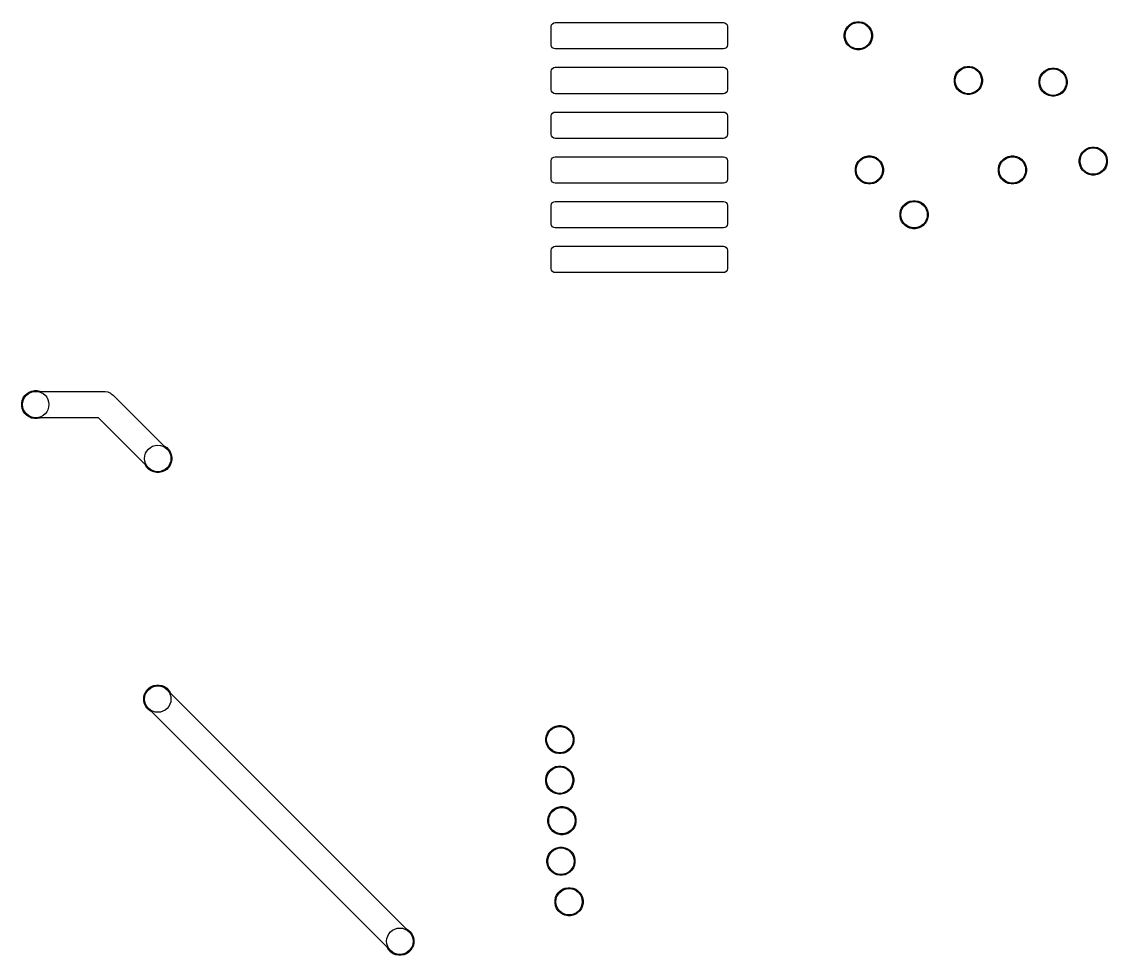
# Model space of a CAD drawing. Extents: x 40 to 257, y -149 to -40.
# Drawn here: x 190.8 to 252.4, y -148.8 to -95.8 of the extents above; entities that cross this region are included whole.
import ezdxf

# ---------------------------------------------------------------- set-up
doc = ezdxf.new("R2010")
doc.units = 0
doc.layers.add('BLACK', color=7, linetype='CONTINUOUS')

msp = doc.modelspace()

# ---------------------------------------------------------------- linework, layer by layer
at = {"layer": 'BLACK', "linetype": 'CONTINUOUS'}
for p, q in [((220.84, -96.085), (220.857127, -95.998896)), ((220.84, -97.135), (220.84, -96.085)), ((220.857127, -95.998896), (220.905901, -95.925901)), ((220.905901, -95.925901), (220.978896, -95.877127)), ((220.978896, -95.877127), (221.065, -95.86)), ((221.065, -95.86), (230.615, -95.86)), ((230.615, -95.86), (230.701104, -95.877127)), ((230.701104, -95.877127), (230.774099, -95.925901)), ((230.774099, -95.925901), (230.822873, -95.998896)), ((230.822873, -95.998896), (230.84, -96.085)), ((230.84, -96.085), (230.84, -97.135)), ((237.574463, -96.232883), (237.661592, -96.102485)), ((237.661592, -96.102485), (237.772485, -95.991592)), ((237.772485, -95.991592), (237.902883, -95.904463)), ((237.902883, -95.904463), (238.047772, -95.844448)), ((238.047772, -95.844448), (238.201586, -95.813852)), ((238.201586, -95.813852), (238.358414, -95.813852)), ((238.358414, -95.813852), (238.512228, -95.844448)), ((238.512228, -95.844448), (238.657117, -95.904463)), ((238.657117, -95.904463), (238.787515, -95.991592)), ((238.787515, -95.991592), (238.898408, -96.102485)), ((238.898408, -96.102485), (238.985537, -96.232883)), ((237.483852, -96.531586), (237.514448, -96.377772)), ((237.483852, -96.688414), (237.483852, -96.531586)), ((237.514448, -96.842228), (237.483852, -96.688414)), ((237.514448, -96.377772), (237.574463, -96.232883)), ((238.985537, -96.232883), (239.045552, -96.377772)), ((239.045552, -96.377772), (239.076148, -96.531586)), ((239.076148, -96.688414), (239.045552, -96.842228)), ((239.076148, -96.531586), (239.076148, -96.688414)), ((220.857127, -97.221104), (220.84, -97.135)), ((220.905901, -97.294099), (220.857127, -97.221104)), ((220.978896, -97.342873), (220.905901, -97.294099)), ((221.065, -97.36), (220.978896, -97.342873)), ((230.615, -97.36), (221.065, -97.36)), ((230.701104, -97.342873), (230.615, -97.36)), ((230.774099, -97.294099), (230.701104, -97.342873)), ((230.822873, -97.221104), (230.774099, -97.294099)), ((230.84, -97.135), (230.822873, -97.221104)), ((237.574463, -96.987117), (237.514448, -96.842228)), ((237.661592, -97.117515), (237.574463, -96.987117)), ((237.772485, -97.228408), (237.661592, -97.117515)), ((237.902883, -97.315537), (237.772485, -97.228408)), ((238.047772, -97.375552), (237.902883, -97.315537)), ((238.201586, -97.406148), (238.047772, -97.375552)), ((238.358414, -97.406148), (238.201586, -97.406148)), ((238.512228, -97.375552), (238.358414, -97.406148)), ((238.657117, -97.315537), (238.512228, -97.375552)), ((238.787515, -97.228408), (238.657117, -97.315537)), ((238.898408, -97.117515), (238.787515, -97.228408)), ((238.985537, -96.987117), (238.898408, -97.117515)), ((239.045552, -96.842228), (238.985537, -96.987117)), ((220.84, -98.625), (220.857127, -98.538896)), ((220.84, -99.675), (220.84, -98.625)), ((220.857127, -98.538896), (220.905901, -98.465901)), ((220.905901, -98.465901), (220.978896, -98.417127)), ((220.978896, -98.417127), (221.065, -98.4)), ((221.065, -98.4), (230.615, -98.4)), ((230.615, -98.4), (230.701104, -98.417127)), ((230.701104, -98.417127), (230.774099, -98.465901)), ((230.774099, -98.465901), (230.822873, -98.538896)), ((230.822873, -98.538896), (230.84, -98.625)), ((230.84, -98.625), (230.84, -99.675)), ((243.824463, -98.772883), (243.911592, -98.642485)), ((243.911592, -98.642485), (244.022485, -98.531592)), ((244.022485, -98.531592), (244.152883, -98.444463)), ((244.152883, -98.444463), (244.297772, -98.384448)), ((244.297772, -98.384448), (244.451586, -98.353852)), ((244.451586, -98.353852), (244.608414, -98.353852)), ((244.608414, -98.353852), (244.762228, -98.384448)), ((244.762228, -98.384448), (244.907117, -98.444463)), ((244.907117, -98.444463), (245.037515, -98.531592)), ((245.037515, -98.531592), (245.148408, -98.642485)), ((245.148408, -98.642485), (245.235537, -98.772883)), ((248.721592, -98.736591), (248.832485, -98.625698)), ((248.832485, -98.625698), (248.962883, -98.538569)), ((248.962883, -98.538569), (249.107772, -98.478554)), ((249.107772, -98.478554), (249.261586, -98.447958)), ((249.261586, -98.447958), (249.418414, -98.447958)), ((249.418414, -98.447958), (249.572228, -98.478554)), ((249.572228, -98.478554), (249.717117, -98.538569)), ((249.717117, -98.538569), (249.847515, -98.625698)), ((249.847515, -98.625698), (249.958408, -98.736591)), ((243.733852, -99.071586), (243.764448, -98.917772)), ((243.733852, -99.228414), (243.733852, -99.071586)), ((243.764448, -99.382228), (243.733852, -99.228414)), ((243.764448, -98.917772), (243.824463, -98.772883)), ((245.235537, -98.772883), (245.295552, -98.917772)), ((245.295552, -98.917772), (245.326148, -99.071586)), ((245.326148, -99.228414), (245.295552, -99.382228)), ((245.326148, -99.071586), (245.326148, -99.228414)), ((248.543852, -99.165692), (248.574448, -99.011878)), ((248.543852, -99.32252), (248.543852, -99.165692)), ((248.574448, -99.011878), (248.634463, -98.866989)), ((248.634463, -98.866989), (248.721592, -98.736591)), ((249.958408, -98.736591), (250.045537, -98.866989)), ((250.045537, -98.866989), (250.105552, -99.011878)), ((250.105552, -99.011878), (250.136148, -99.165692)), ((250.136148, -99.165692), (250.136148, -99.32252)), ((220.857127, -99.761104), (220.84, -99.675)), ((220.905901, -99.834099), (220.857127, -99.761104)), ((220.978896, -99.882873), (220.905901, -99.834099)), ((221.065, -99.9), (220.978896, -99.882873)), ((230.701104, -99.882873), (230.615, -99.9)), ((230.774099, -99.834099), (230.701104, -99.882873)), ((230.822873, -99.761104), (230.774099, -99.834099)), ((230.84, -99.675), (230.822873, -99.761104)), ((243.824463, -99.527117), (243.764448, -99.382228)), ((243.911592, -99.657515), (243.824463, -99.527117)), ((244.022485, -99.768408), (243.911592, -99.657515)), ((244.152883, -99.855537), (244.022485, -99.768408)), ((244.297772, -99.915552), (244.152883, -99.855537)), ((244.907117, -99.855537), (244.762228, -99.915552)), ((245.037515, -99.768408), (244.907117, -99.855537)), ((245.148408, -99.657515), (245.037515, -99.768408)), ((245.235537, -99.527117), (245.148408, -99.657515)), ((245.295552, -99.382228), (245.235537, -99.527117)), ((248.574448, -99.476334), (248.543852, -99.32252)), ((248.634463, -99.621223), (248.574448, -99.476334)), ((248.721592, -99.751621), (248.634463, -99.621223)), ((248.832485, -99.862514), (248.721592, -99.751621)), ((248.962883, -99.949643), (248.832485, -99.862514)), ((249.847515, -99.862514), (249.717117, -99.949643)), ((249.958408, -99.751621), (249.847515, -99.862514)), ((250.045537, -99.621223), (249.958408, -99.751621)), ((250.105552, -99.476334), (250.045537, -99.621223)), ((250.136148, -99.32252), (250.105552, -99.476334)), ((230.615, -99.9), (221.065, -99.9)), ((244.451586, -99.946148), (244.297772, -99.915552)), ((244.608414, -99.946148), (244.451586, -99.946148)), ((244.762228, -99.915552), (244.608414, -99.946148)), ((249.107772, -100.009658), (248.962883, -99.949643)), ((249.261586, -100.040254), (249.107772, -100.009658)), ((249.418414, -100.040254), (249.261586, -100.040254)), ((249.572228, -100.009658), (249.418414, -100.040254)), ((249.717117, -99.949643), (249.572228, -100.009658)), ((220.84, -101.165), (220.857127, -101.078896)), ((220.857127, -101.078896), (220.905901, -101.005901)), ((220.905901, -101.005901), (220.978896, -100.957127)), ((220.978896, -100.957127), (221.065, -100.94)), ((221.065, -100.94), (230.615, -100.94)), ((230.615, -100.94), (230.701104, -100.957127)), ((230.701104, -100.957127), (230.774099, -101.005901)), ((230.774099, -101.005901), (230.822873, -101.078896)), ((230.822873, -101.078896), (230.84, -101.165)), ((220.84, -102.215), (220.84, -101.165)), ((230.84, -101.165), (230.84, -102.215)), ((220.857127, -102.301104), (220.84, -102.215)), ((220.905901, -102.374099), (220.857127, -102.301104)), ((230.822873, -102.301104), (230.774099, -102.374099)), ((230.84, -102.215), (230.822873, -102.301104)), ((220.978896, -102.422873), (220.905901, -102.374099)), ((221.065, -102.44), (220.978896, -102.422873)), ((230.615, -102.44), (221.065, -102.44)), ((230.701104, -102.422873), (230.615, -102.44)), ((230.774099, -102.374099), (230.701104, -102.422873)), ((251.245883, -103.021463), (251.390772, -102.961448)), ((251.390772, -102.961448), (251.544586, -102.930852)), ((251.544586, -102.930852), (251.701414, -102.930852)), ((251.701414, -102.930852), (251.855228, -102.961448)), ((251.855228, -102.961448), (252.000117, -103.021463)), ((220.857127, -103.618896), (220.905901, -103.545901)), ((220.905901, -103.545901), (220.978896, -103.497127)), ((220.978896, -103.497127), (221.065, -103.48)), ((221.065, -103.48), (230.615, -103.48)), ((230.615, -103.48), (230.701104, -103.497127)), ((230.701104, -103.497127), (230.774099, -103.545901)), ((230.774099, -103.545901), (230.822873, -103.618896)), ((238.398379, -103.611592), (238.528777, -103.524463)), ((238.528777, -103.524463), (238.673666, -103.464448)), ((238.673666, -103.464448), (238.82748, -103.433852)), ((238.82748, -103.433852), (238.984308, -103.433852)), ((238.984308, -103.433852), (239.138122, -103.464448)), ((239.138122, -103.464448), (239.283011, -103.524463)), ((239.283011, -103.524463), (239.413409, -103.611592)), ((246.522485, -103.611592), (246.652883, -103.524463)), ((246.652883, -103.524463), (246.797772, -103.464448)), ((246.797772, -103.464448), (246.951586, -103.433852)), ((246.951586, -103.433852), (247.108414, -103.433852)), ((247.108414, -103.433852), (247.262228, -103.464448)), ((247.262228, -103.464448), (247.407117, -103.524463)), ((247.407117, -103.524463), (247.537515, -103.611592)), ((250.826852, -103.648586), (250.857448, -103.494772)), ((250.857448, -103.494772), (250.917463, -103.349883)), ((250.917463, -103.349883), (251.004592, -103.219485)), ((251.004592, -103.219485), (251.115485, -103.108592)), ((251.115485, -103.108592), (251.245883, -103.021463)), ((252.000117, -103.021463), (252.130515, -103.108592)), ((252.130515, -103.108592), (252.241408, -103.219485)), ((252.241408, -103.219485), (252.328537, -103.349883)), ((252.328537, -103.349883), (252.388552, -103.494772)), ((252.388552, -103.494772), (252.419148, -103.648586)), ((220.84, -103.705), (220.857127, -103.618896)), ((220.84, -104.755), (220.84, -103.705)), ((230.822873, -103.618896), (230.84, -103.705)), ((230.84, -103.705), (230.84, -104.755)), ((238.109746, -104.151586), (238.140342, -103.997772)), ((238.109746, -104.308414), (238.109746, -104.151586)), ((238.140342, -103.997772), (238.200357, -103.852883)), ((238.200357, -103.852883), (238.287486, -103.722485)), ((238.287486, -103.722485), (238.398379, -103.611592)), ((239.413409, -103.611592), (239.524302, -103.722485)), ((239.524302, -103.722485), (239.611431, -103.852883)), ((239.611431, -103.852883), (239.671446, -103.997772)), ((239.671446, -103.997772), (239.702042, -104.151586)), ((239.702042, -104.151586), (239.702042, -104.308414)), ((246.233852, -104.151586), (246.264448, -103.997772)), ((246.233852, -104.308414), (246.233852, -104.151586)), ((246.264448, -103.997772), (246.324463, -103.852883)), ((246.324463, -103.852883), (246.411592, -103.722485)), ((246.411592, -103.722485), (246.522485, -103.611592)), ((247.537515, -103.611592), (247.648408, -103.722485)), ((247.648408, -103.722485), (247.735537, -103.852883)), ((247.735537, -103.852883), (247.795552, -103.997772)), ((247.795552, -103.997772), (247.826148, -104.151586)), ((247.826148, -104.151586), (247.826148, -104.308414)), ((250.826852, -103.805414), (250.826852, -103.648586)), ((250.857448, -103.959228), (250.826852, -103.805414)), ((250.917463, -104.104117), (250.857448, -103.959228)), ((251.004592, -104.234515), (250.917463, -104.104117)), ((252.328537, -104.104117), (252.241408, -104.234515)), ((252.388552, -103.959228), (252.328537, -104.104117)), ((252.419148, -103.805414), (252.388552, -103.959228)), ((252.419148, -103.648586), (252.419148, -103.805414)), ((220.857127, -104.841104), (220.84, -104.755)), ((230.84, -104.755), (230.822873, -104.841104)), ((238.140342, -104.462228), (238.109746, -104.308414)), ((238.200357, -104.607117), (238.140342, -104.462228)), ((238.287486, -104.737515), (238.200357, -104.607117)), ((238.398379, -104.848408), (238.287486, -104.737515)), ((239.524302, -104.737515), (239.413409, -104.848408)), ((239.611431, -104.607117), (239.524302, -104.737515)), ((239.671446, -104.462228), (239.611431, -104.607117)), ((239.702042, -104.308414), (239.671446, -104.462228)), ((246.264448, -104.462228), (246.233852, -104.308414)), ((246.324463, -104.607117), (246.264448, -104.462228)), ((246.411592, -104.737515), (246.324463, -104.607117)), ((246.522485, -104.848408), (246.411592, -104.737515)), ((247.648408, -104.737515), (247.537515, -104.848408)), ((247.735537, -104.607117), (247.648408, -104.737515)), ((247.795552, -104.462228), (247.735537, -104.607117)), ((247.826148, -104.308414), (247.795552, -104.462228)), ((251.115485, -104.345408), (251.004592, -104.234515)), ((251.245883, -104.432537), (251.115485, -104.345408)), ((251.390772, -104.492552), (251.245883, -104.432537)), ((251.544586, -104.523148), (251.390772, -104.492552)), ((251.701414, -104.523148), (251.544586, -104.523148)), ((251.855228, -104.492552), (251.701414, -104.523148)), ((252.000117, -104.432537), (251.855228, -104.492552)), ((252.130515, -104.345408), (252.000117, -104.432537)), ((252.241408, -104.234515), (252.130515, -104.345408)), ((220.905901, -104.914099), (220.857127, -104.841104)), ((220.978896, -104.962873), (220.905901, -104.914099)), ((221.065, -104.98), (220.978896, -104.962873)), ((230.615, -104.98), (221.065, -104.98)), ((230.701104, -104.962873), (230.615, -104.98)), ((230.774099, -104.914099), (230.701104, -104.962873)), ((230.822873, -104.841104), (230.774099, -104.914099)), ((238.528777, -104.935537), (238.398379, -104.848408)), ((238.673666, -104.995552), (238.528777, -104.935537)), ((238.82748, -105.026148), (238.673666, -104.995552)), ((238.984308, -105.026148), (238.82748, -105.026148)), ((239.138122, -104.995552), (238.984308, -105.026148)), ((239.283011, -104.935537), (239.138122, -104.995552)), ((239.413409, -104.848408), (239.283011, -104.935537)), ((246.652883, -104.935537), (246.522485, -104.848408)), ((246.797772, -104.995552), (246.652883, -104.935537)), ((246.951586, -105.026148), (246.797772, -104.995552)), ((247.108414, -105.026148), (246.951586, -105.026148)), ((247.262228, -104.995552), (247.108414, -105.026148)), ((247.407117, -104.935537), (247.262228, -104.995552)), ((247.537515, -104.848408), (247.407117, -104.935537)), ((220.905901, -106.085901), (220.978896, -106.037127)), ((220.978896, -106.037127), (221.065, -106.02)), ((221.065, -106.02), (230.615, -106.02)), ((230.615, -106.02), (230.701104, -106.037127)), ((230.701104, -106.037127), (230.774099, -106.085901)), ((241.068777, -106.064463), (241.213666, -106.004448)), ((241.213666, -106.004448), (241.36748, -105.973852)), ((241.36748, -105.973852), (241.524308, -105.973852)), ((241.524308, -105.973852), (241.678122, -106.004448)), ((241.678122, -106.004448), (241.823011, -106.064463)), ((220.84, -106.245), (220.857127, -106.158896)), ((220.84, -107.295), (220.84, -106.245)), ((220.857127, -106.158896), (220.905901, -106.085901)), ((230.774099, -106.085901), (230.822873, -106.158896)), ((230.822873, -106.158896), (230.84, -106.245)), ((230.84, -106.245), (230.84, -107.295)), ((240.649746, -106.691586), (240.680342, -106.537772)), ((240.680342, -106.537772), (240.740357, -106.392883)), ((240.740357, -106.392883), (240.827486, -106.262485)), ((240.827486, -106.262485), (240.938379, -106.151592)), ((240.938379, -106.151592), (241.068777, -106.064463)), ((241.823011, -106.064463), (241.953409, -106.151592)), ((241.953409, -106.151592), (242.064302, -106.262485)), ((242.064302, -106.262485), (242.151431, -106.392883)), ((242.151431, -106.392883), (242.211446, -106.537772)), ((242.211446, -106.537772), (242.242042, -106.691586)), ((240.649746, -106.848414), (240.649746, -106.691586)), ((240.680342, -107.002228), (240.649746, -106.848414)), ((240.740357, -107.147117), (240.680342, -107.002228)), ((240.827486, -107.277515), (240.740357, -107.147117)), ((240.938379, -107.388408), (240.827486, -107.277515)), ((242.064302, -107.277515), (241.953409, -107.388408)), ((242.151431, -107.147117), (242.064302, -107.277515)), ((242.211446, -107.002228), (242.151431, -107.147117)), ((242.242042, -106.848414), (242.211446, -107.002228)), ((242.242042, -106.691586), (242.242042, -106.848414)), ((220.857127, -107.381104), (220.84, -107.295)), ((220.905901, -107.454099), (220.857127, -107.381104)), ((220.978896, -107.502873), (220.905901, -107.454099)), ((221.065, -107.52), (220.978896, -107.502873)), ((230.615, -107.52), (221.065, -107.52)), ((230.701104, -107.502873), (230.615, -107.52)), ((230.774099, -107.454099), (230.701104, -107.502873)), ((230.822873, -107.381104), (230.774099, -107.454099)), ((230.84, -107.295), (230.822873, -107.381104)), ((241.068777, -107.475537), (240.938379, -107.388408)), ((241.213666, -107.535552), (241.068777, -107.475537)), ((241.36748, -107.566148), (241.213666, -107.535552)), ((241.524308, -107.566148), (241.36748, -107.566148)), ((241.678122, -107.535552), (241.524308, -107.566148)), ((241.823011, -107.475537), (241.678122, -107.535552)), ((241.953409, -107.388408), (241.823011, -107.475537)), ((220.84, -108.785), (220.857127, -108.698896)), ((220.84, -109.835), (220.84, -108.785)), ((220.857127, -108.698896), (220.905901, -108.625901)), ((220.905901, -108.625901), (220.978896, -108.577127)), ((220.978896, -108.577127), (221.065, -108.56)), ((221.065, -108.56), (230.615, -108.56)), ((230.615, -108.56), (230.701104, -108.577127)), ((230.701104, -108.577127), (230.774099, -108.625901)), ((230.774099, -108.625901), (230.822873, -108.698896)), ((230.822873, -108.698896), (230.84, -108.785)), ((230.84, -108.785), (230.84, -109.835)), ((220.857127, -109.921104), (220.84, -109.835)), ((220.905901, -109.994099), (220.857127, -109.921104)), ((220.978896, -110.042873), (220.905901, -109.994099)), ((221.065, -110.06), (220.978896, -110.042873)), ((230.615, -110.06), (221.065, -110.06)), ((230.701104, -110.042873), (230.615, -110.06)), ((230.774099, -109.994099), (230.701104, -110.042873)), ((230.822873, -109.921104), (230.774099, -109.994099)), ((230.84, -109.835), (230.822873, -109.921104)), ((190.853463, -117.172883), (190.940592, -117.042485)), ((190.940592, -117.042485), (191.051485, -116.931592)), ((191.051485, -116.931592), (191.181883, -116.844463)), ((191.181883, -116.844463), (191.326772, -116.784448)), ((191.326772, -116.784448), (191.480586, -116.753852)), ((191.480586, -116.753852), (191.637414, -116.753852)), ((191.637414, -116.753852), (191.791228, -116.784448)), ((191.791228, -116.784448), (191.828774, -116.8)), ((191.828774, -116.8), (195.43, -116.8)), ((195.43, -116.8), (195.503513, -116.803611)), ((195.503513, -116.803611), (195.647713, -116.832294)), ((195.647713, -116.832294), (195.727283, -116.865253)), ((195.727283, -116.865253), (195.783548, -116.888559)), ((195.783548, -116.888559), (195.847951, -116.931592)), ((195.847951, -116.931592), (195.905795, -116.970242)), ((195.905795, -116.970242), (195.96033, -117.01967)), ((195.96033, -117.01967), (198.82957, -119.88891)), ((190.762852, -117.471586), (190.793448, -117.317772)), ((190.762852, -117.628414), (190.762852, -117.471586)), ((190.793448, -117.782228), (190.762852, -117.628414)), ((190.793448, -117.317772), (190.853463, -117.172883)), ((190.853463, -117.927117), (190.793448, -117.782228)), ((190.940592, -118.057515), (190.853463, -117.927117)), ((191.051485, -118.168408), (190.940592, -118.057515)), ((191.181883, -118.255537), (191.051485, -118.168408)), ((191.326772, -118.315552), (191.181883, -118.255537)), ((191.480586, -118.346148), (191.326772, -118.315552)), ((191.637414, -118.346148), (191.480586, -118.346148)), ((191.791228, -118.315552), (191.637414, -118.346148)), ((191.828774, -118.3), (191.791228, -118.315552)), ((195.11934, -118.3), (191.828774, -118.3)), ((197.76891, -120.94957), (195.11934, -118.3)), ((198.82957, -119.88891), (198.867117, -119.904463)), ((198.867117, -119.904463), (198.997515, -119.991592)), ((198.997515, -119.991592), (199.108408, -120.102485)), ((199.108408, -120.102485), (199.195537, -120.232883)), ((199.195537, -120.232883), (199.255552, -120.377772)), ((199.255552, -120.842228), (199.195537, -120.987117)), ((199.255552, -120.377772), (199.286148, -120.531586)), ((199.286148, -120.688414), (199.255552, -120.842228)), ((199.286148, -120.531586), (199.286148, -120.688414)), ((197.784463, -120.987117), (197.76891, -120.94957)), ((197.871592, -121.117515), (197.784463, -120.987117)), ((197.982485, -121.228408), (197.871592, -121.117515)), ((198.112883, -121.315537), (197.982485, -121.228408)), ((198.257772, -121.375552), (198.112883, -121.315537)), ((198.411586, -121.406148), (198.257772, -121.375552)), ((198.568414, -121.406148), (198.411586, -121.406148)), ((198.722228, -121.375552), (198.568414, -121.406148)), ((198.867117, -121.315537), (198.722228, -121.375552)), ((198.997515, -121.228408), (198.867117, -121.315537)), ((199.108408, -121.117515), (198.997515, -121.228408)), ((199.195537, -120.987117), (199.108408, -121.117515)), ((197.784463, -133.893883), (197.871592, -133.763485)), ((197.871592, -133.763485), (197.982485, -133.652592)), ((197.982485, -133.652592), (198.112883, -133.565463)), ((198.112883, -133.565463), (198.257772, -133.505448)), ((198.257772, -133.505448), (198.411586, -133.474852)), ((198.411586, -133.474852), (198.568414, -133.474852)), ((198.568414, -133.474852), (198.722228, -133.505448)), ((198.722228, -133.505448), (198.867117, -133.565463)), ((198.867117, -133.565463), (198.997515, -133.652592)), ((198.997515, -133.652592), (199.108408, -133.763485)), ((199.108408, -133.763485), (199.195537, -133.893883)), ((197.693852, -134.192586), (197.724448, -134.038772)), ((197.693852, -134.349414), (197.693852, -134.192586)), ((197.724448, -134.503228), (197.693852, -134.349414)), ((197.724448, -134.038772), (197.784463, -133.893883)), ((199.195537, -133.893883), (199.211089, -133.931429)), ((199.211089, -133.931429), (212.577863, -147.298203)), ((197.784463, -134.648117), (197.724448, -134.503228)), ((197.871592, -134.778515), (197.784463, -134.648117)), ((197.982485, -134.889408), (197.871592, -134.778515)), ((198.112883, -134.976537), (197.982485, -134.889408)), ((198.150429, -134.992089), (198.112883, -134.976537)), ((211.519617, -148.361277), (198.150429, -134.992089)), ((220.562448, -136.339772), (220.622463, -136.194883)), ((220.622463, -136.194883), (220.709592, -136.064485)), ((220.709592, -136.064485), (220.820485, -135.953592)), ((220.820485, -135.953592), (220.950883, -135.866463)), ((220.950883, -135.866463), (221.095772, -135.806448)), ((221.095772, -135.806448), (221.249586, -135.775852)), ((221.249586, -135.775852), (221.406414, -135.775852)), ((221.406414, -135.775852), (221.560228, -135.806448)), ((221.560228, -135.806448), (221.705117, -135.866463)), ((221.705117, -135.866463), (221.835515, -135.953592)), ((221.835515, -135.953592), (221.946408, -136.064485)), ((221.946408, -136.064485), (222.033537, -136.194883)), ((222.033537, -136.194883), (222.093552, -136.339772)), ((220.531852, -136.493586), (220.562448, -136.339772)), ((220.531852, -136.650414), (220.531852, -136.493586)), ((220.562448, -136.804228), (220.531852, -136.650414)), ((220.622463, -136.949117), (220.562448, -136.804228)), ((222.093552, -136.804228), (222.033537, -136.949117)), ((222.093552, -136.339772), (222.124148, -136.493586)), ((222.124148, -136.650414), (222.093552, -136.804228)), ((222.124148, -136.493586), (222.124148, -136.650414)), ((220.709592, -137.079515), (220.622463, -136.949117)), ((220.820485, -137.190408), (220.709592, -137.079515)), ((220.950883, -137.277537), (220.820485, -137.190408)), ((221.095772, -137.337552), (220.950883, -137.277537)), ((221.249586, -137.368148), (221.095772, -137.337552)), ((221.406414, -137.368148), (221.249586, -137.368148)), ((221.560228, -137.337552), (221.406414, -137.368148)), ((221.705117, -137.277537), (221.560228, -137.337552)), ((221.835515, -137.190408), (221.705117, -137.277537)), ((221.946408, -137.079515), (221.835515, -137.190408)), ((222.033537, -136.949117), (221.946408, -137.079515)), ((220.942883, -138.167463), (221.087772, -138.107448)), ((221.087772, -138.107448), (221.241586, -138.076852)), ((221.241586, -138.076852), (221.398414, -138.076852)), ((221.398414, -138.076852), (221.552228, -138.107448)), ((221.552228, -138.107448), (221.697117, -138.167463)), ((220.523852, -138.794586), (220.554448, -138.640772)), ((220.554448, -138.640772), (220.614463, -138.495883)), ((220.614463, -138.495883), (220.701592, -138.365485)), ((220.701592, -138.365485), (220.812485, -138.254592)), ((220.812485, -138.254592), (220.942883, -138.167463)), ((221.697117, -138.167463), (221.827515, -138.254592)), ((221.827515, -138.254592), (221.938408, -138.365485)), ((221.938408, -138.365485), (222.025537, -138.495883)), ((222.025537, -138.495883), (222.085552, -138.640772)), ((222.085552, -138.640772), (222.116148, -138.794586)), ((220.523852, -138.951414), (220.523852, -138.794586)), ((220.554448, -139.105228), (220.523852, -138.951414)), ((220.614463, -139.250117), (220.554448, -139.105228)), ((220.701592, -139.380515), (220.614463, -139.250117)), ((222.025537, -139.250117), (221.938408, -139.380515)), ((222.085552, -139.105228), (222.025537, -139.250117)), ((222.116148, -138.951414), (222.085552, -139.105228)), ((222.116148, -138.794586), (222.116148, -138.951414)), ((220.812485, -139.491408), (220.701592, -139.380515)), ((220.942883, -139.578537), (220.812485, -139.491408)), ((221.087772, -139.638552), (220.942883, -139.578537)), ((221.241586, -139.669148), (221.087772, -139.638552)), ((221.398414, -139.669148), (221.241586, -139.669148)), ((221.552228, -139.638552), (221.398414, -139.669148)), ((221.697117, -139.578537), (221.552228, -139.638552)), ((221.827515, -139.491408), (221.697117, -139.578537)), ((221.938408, -139.380515), (221.827515, -139.491408)), ((220.825592, -140.666485), (220.936485, -140.555592)), ((220.936485, -140.555592), (221.066883, -140.468463)), ((221.066883, -140.468463), (221.211772, -140.408448)), ((221.211772, -140.408448), (221.365586, -140.377852)), ((221.365586, -140.377852), (221.522414, -140.377852)), ((221.522414, -140.377852), (221.676228, -140.408448)), ((221.676228, -140.408448), (221.821117, -140.468463)), ((221.821117, -140.468463), (221.951515, -140.555592)), ((221.951515, -140.555592), (222.062408, -140.666485)), ((220.647852, -141.095586), (220.678448, -140.941772)), ((220.647852, -141.252414), (220.647852, -141.095586)), ((220.678448, -140.941772), (220.738463, -140.796883)), ((220.738463, -140.796883), (220.825592, -140.666485)), ((222.062408, -140.666485), (222.149537, -140.796883)), ((222.149537, -140.796883), (222.209552, -140.941772)), ((222.209552, -140.941772), (222.240148, -141.095586)), ((222.240148, -141.095586), (222.240148, -141.252414)), ((220.678448, -141.406228), (220.647852, -141.252414)), ((220.738463, -141.551117), (220.678448, -141.406228)), ((220.825592, -141.681515), (220.738463, -141.551117)), ((220.936485, -141.792408), (220.825592, -141.681515)), ((221.066883, -141.879537), (220.936485, -141.792408)), ((221.951515, -141.792408), (221.821117, -141.879537)), ((222.062408, -141.681515), (221.951515, -141.792408)), ((222.149537, -141.551117), (222.062408, -141.681515)), ((222.209552, -141.406228), (222.149537, -141.551117)), ((222.240148, -141.252414), (222.209552, -141.406228)), ((221.211772, -141.939552), (221.066883, -141.879537)), ((221.365586, -141.970148), (221.211772, -141.939552)), ((221.522414, -141.970148), (221.365586, -141.970148)), ((221.676228, -141.939552), (221.522414, -141.970148)), ((221.821117, -141.879537), (221.676228, -141.939552)), ((220.684463, -143.097883), (220.771592, -142.967485)), ((220.771592, -142.967485), (220.882485, -142.856592)), ((220.882485, -142.856592), (221.012883, -142.769463)), ((221.012883, -142.769463), (221.157772, -142.709448)), ((221.157772, -142.709448), (221.311586, -142.678852)), ((221.311586, -142.678852), (221.468414, -142.678852)), ((221.468414, -142.678852), (221.622228, -142.709448)), ((221.622228, -142.709448), (221.767117, -142.769463)), ((221.767117, -142.769463), (221.897515, -142.856592)), ((221.897515, -142.856592), (222.008408, -142.967485)), ((222.008408, -142.967485), (222.095537, -143.097883)), ((220.593852, -143.396586), (220.624448, -143.242772)), ((220.593852, -143.553414), (220.593852, -143.396586)), ((220.624448, -143.707228), (220.593852, -143.553414)), ((220.624448, -143.242772), (220.684463, -143.097883)), ((222.095537, -143.097883), (222.155552, -143.242772)), ((222.155552, -143.242772), (222.186148, -143.396586)), ((222.186148, -143.553414), (222.155552, -143.707228)), ((222.186148, -143.396586), (222.186148, -143.553414)), ((220.684463, -143.852117), (220.624448, -143.707228)), ((220.771592, -143.982515), (220.684463, -143.852117)), ((220.882485, -144.093408), (220.771592, -143.982515)), ((221.012883, -144.180537), (220.882485, -144.093408)), ((221.157772, -144.240552), (221.012883, -144.180537)), ((221.311586, -144.271148), (221.157772, -144.240552)), ((221.468414, -144.271148), (221.311586, -144.271148)), ((221.622228, -144.240552), (221.468414, -144.271148)), ((221.767117, -144.180537), (221.622228, -144.240552)), ((221.897515, -144.093408), (221.767117, -144.180537)), ((222.008408, -143.982515), (221.897515, -144.093408)), ((222.095537, -143.852117), (222.008408, -143.982515)), ((222.155552, -143.707228), (222.095537, -143.852117)), ((221.084448, -145.543772), (221.144463, -145.398883)), ((221.144463, -145.398883), (221.231592, -145.268485)), ((221.231592, -145.268485), (221.342485, -145.157592)), ((221.342485, -145.157592), (221.472883, -145.070463)), ((221.472883, -145.070463), (221.617772, -145.010448)), ((221.617772, -145.010448), (221.771586, -144.979852)), ((221.771586, -144.979852), (221.928414, -144.979852)), ((221.928414, -144.979852), (222.082228, -145.010448)), ((222.082228, -145.010448), (222.227117, -145.070463)), ((222.227117, -145.070463), (222.357515, -145.157592)), ((222.357515, -145.157592), (222.468408, -145.268485)), ((222.468408, -145.268485), (222.555537, -145.398883)), ((222.555537, -145.398883), (222.615552, -145.543772)), ((221.053852, -145.697586), (221.084448, -145.543772)), ((221.053852, -145.854414), (221.053852, -145.697586)), ((221.084448, -146.008228), (221.053852, -145.854414)), ((221.144463, -146.153117), (221.084448, -146.008228)), ((222.615552, -146.008228), (222.555537, -146.153117)), ((222.615552, -145.543772), (222.646148, -145.697586)), ((222.646148, -145.854414), (222.615552, -146.008228)), ((222.646148, -145.697586), (222.646148, -145.854414)), ((221.231592, -146.283515), (221.144463, -146.153117)), ((221.342485, -146.394408), (221.231592, -146.283515)), ((221.472883, -146.481537), (221.342485, -146.394408)), ((221.617772, -146.541552), (221.472883, -146.481537)), ((221.771586, -146.572148), (221.617772, -146.541552)), ((221.928414, -146.572148), (221.771586, -146.572148)), ((222.082228, -146.541552), (221.928414, -146.572148)), ((222.227117, -146.481537), (222.082228, -146.541552)), ((222.357515, -146.394408), (222.227117, -146.481537)), ((222.468408, -146.283515), (222.357515, -146.394408)), ((222.555537, -146.153117), (222.468408, -146.283515)), ((212.577863, -147.298203), (212.617117, -147.314463)), ((212.617117, -147.314463), (212.747515, -147.401592)), ((212.747515, -147.401592), (212.858408, -147.512485)), ((212.858408, -147.512485), (212.945537, -147.642883)), ((212.945537, -147.642883), (213.005552, -147.787772)), ((213.005552, -147.787772), (213.036148, -147.941586)), ((213.036148, -147.941586), (213.036148, -148.098414)), ((211.534463, -148.397117), (211.519617, -148.361277)), ((211.621592, -148.527515), (211.534463, -148.397117)), ((211.732485, -148.638408), (211.621592, -148.527515)), ((212.858408, -148.527515), (212.747515, -148.638408)), ((212.945537, -148.397117), (212.858408, -148.527515)), ((213.005552, -148.252228), (212.945537, -148.397117)), ((213.036148, -148.098414), (213.005552, -148.252228)), ((211.862883, -148.725537), (211.732485, -148.638408)), ((212.007772, -148.785552), (211.862883, -148.725537)), ((212.161586, -148.816148), (212.007772, -148.785552)), ((212.318414, -148.816148), (212.161586, -148.816148)), ((212.472228, -148.785552), (212.318414, -148.816148)), ((212.617117, -148.725537), (212.472228, -148.785552)), ((212.747515, -148.638408), (212.617117, -148.725537))]:
    msp.add_line(p, q, dxfattribs=at)
at = {"layer": 'BLACK'}
for centre in [(238.28, -96.61), (244.53, -99.15), (249.34, -99.244106), (238.905894, -104.23), (247.03, -104.23), (251.623, -103.727), (241.445894, -106.77), (191.559, -117.55), (198.49, -120.61), (198.49, -134.271), (221.328, -136.572), (221.32, -138.873), (221.444, -141.174), (221.39, -143.475), (221.85, -145.776), (212.24, -148.02)]:
    msp.add_circle(centre, 0.75, dxfattribs=at)

doc.saveas('drawing.dxf')
